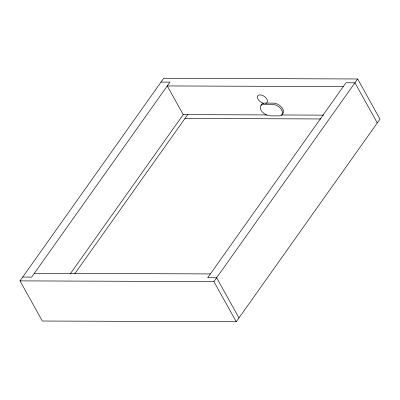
<?xml version="1.0" encoding="UTF-8"?>
<svg xmlns="http://www.w3.org/2000/svg" width="400" height="400" viewBox="0 0 400 400"><rect width="100%" height="100%" fill="white"/><g stroke="black" fill="none" stroke-linecap="round" stroke-linejoin="round"><path stroke-width="0.6" d="M20 280.885L163.735 78.265L357.66 78.975L380 119.115L236.265 321.735L42.34 321.025L20 280.885L213.925 281.595L357.66 78.975M70.195 273.945L183.405 114.355M74.845 273.71L187.88 114.375M161.025 82.09L169.975 82.12L31.66 277.095L22.71 277.065M343.285 86.585L167.26 85.945L183.22 114.615L266.86 114.92M281.22 114.975L323.665 115.13M184.985 118.455L320.885 118.95M34.375 273.275L210.395 273.915M281.82 110.11L281.855 110.175A7.67 4.45 35.4 0 1 279.08 115.885L270.125 115.855A7.67 4.45 35.4 0 1 260.97 110.1A7.67 4.45 35.4 0 1 263.745 104.385L272.695 104.42A7.67 4.45 35.4 0 1 281.855 110.175M377.29 122.935L354.945 82.795L345.995 82.765L207.685 277.74L216.635 277.77L238.975 317.91M213.925 281.595L236.265 321.735M263.865 103.37A5.755 3.34 35.4 0 1 257.405 96.75A5.755 3.34 35.4 0 1 264.825 96.775A5.755 3.34 35.4 0 1 265.725 103.38M282.025 114.185A7.67 4.45 35.4 0 0 282.02 107.78A7.67 4.45 35.4 0 0 273.6 103.145L264.65 103.11A7.67 4.45 35.4 0 0 261.165 105.335"/></g></svg>
